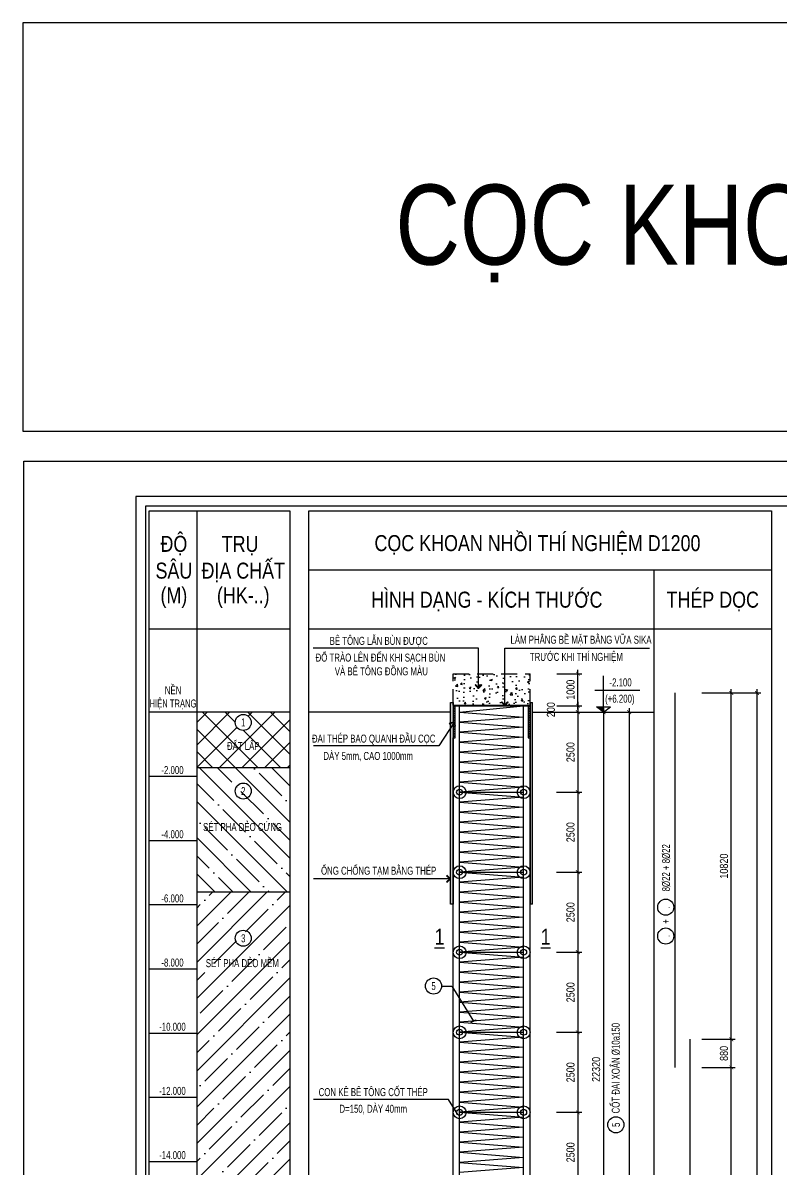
# Model space of a CAD drawing. Extents: x 171424 to 249266, y 74893 to 149166.
# Drawn here: x 193942 to 199862, y 140216 to 149166 of the extents above; entities that cross this region are included whole.
import ezdxf
from ezdxf.enums import TextEntityAlignment as Align

# ---------------------------------------------------------------- set-up
doc = ezdxf.new("R2010")
doc.units = 0
doc.header["$LTSCALE"] = 500
doc.header["$MEASUREMENT"] = 0
doc.header["$PDMODE"] = 3
doc.linetypes.add('HIDDEN', pattern=[0.375, 0.25, -0.125])
doc.layers.get('0').update_dxf_attribs({"linetype": 'CONTINUOUS'})
doc.layers.get('DEFPOINTS').update_dxf_attribs({"linetype": 'CONTINUOUS'})
for name, color, linetype in [('02.CDC.DIM', 1, 'CONTINUOUS'), ('03.CDC.BORDER', 3, 'CONTINUOUS'), ('04.CDC.HIDDEN', 8, 'HIDDEN'), ('05.CDC.STEEL', 4, 'CONTINUOUS'), ('06.CDC.TEXT', 2, 'CONTINUOUS'), ('10.CDC.HATCH', 9, 'CONTINUOUS'), ('11.CDC.NOTE', 8, 'CONTINUOUS'), ('CDC-KHUNGTEN', 7, 'CONTINUOUS'), ('CDC.10.HATCH', 9, 'CONTINUOUS')]:
    doc.layers.add(name, color=color, linetype=linetype)
doc.styles.add('ARIAL', font='arial.ttf', dxfattribs={"width": 0.8})
doc.dimstyles.new('DIM100-25', dxfattribs={"dimtxt": 63, "dimasz": 30, "dimexe": 30, "dimexo": 0, "dimgap": 25, "dimtad": 1, "dimdec": 0, "dimlfac": 4, "dimzin": 0, "dimdsep": 46, "dimtxsty": 'ARIAL', "dimblk": 'ARCHTICK', "dimblk1": 'ARCHTICK', "dimblk2": 'D', "dimcen": 0, "dimdle": 30, "dimclrd": 1, "dimclre": 1, "dimclrt": 2, "dimadec": 0, "dimazin": 0, "dimtfac": 1, "dimtdec": 0, "dimtix": 1, "dimtofl": 0, "dimtmove": 2, "dimatfit": 3, "dimldrblk": 'ARCHTICK', "dimfxl": 1, "dimtolj": 1, "dimtzin": 0, "dimarcsym": 0})

# ---------------------------------------------------------------- blocks, each defined once
blk = doc.blocks.new('_ArchTick')
at = {"color": 0, "linetype": 'ByBlock', "const_width": 0.15}
blk.add_lwpolyline([(-0.5, -0.5), (0.5, 0.5)], dxfattribs=at)
blk = doc.blocks.new('*D1')
at = {"layer": '02.CDC.DIM', "color": 1, "lineweight": -2, "transparency": 16777216}
for p, q in [((199243.9, 143934.2), (199703.6, 143934.2)), ((199673.6, 143964.2), (199673.6, 132429.2)), ((199243.9, 132459.2), (199703.6, 132459.2))]:
    blk.add_line(p, q, dxfattribs=at)
at = {"layer": 'DEFPOINTS', "color": 0, "transparency": 16777216}
for p in [(199243.9, 143934.2), (199243.9, 132459.2), (199673.6, 132459.2)]:
    blk.add_point(p, dxfattribs=at)
at = {"layer": '02.CDC.DIM', "color": 1, "lineweight": -2, "transparency": 16777216, "xscale": 30, "yscale": 30, "zscale": 30}
for p, rotation in [((199673.6, 143934.2), 90), ((199673.6, 132459.2), 270)]:
    blk.add_blockref('_ArchTick', p, dxfattribs=dict(at, rotation=rotation))
at = {"layer": '02.CDC.DIM', "color": 2, "transparency": 16777216, "insert": (199616.4, 138196.7), "char_height": 63, "attachment_point": 5, "rotation": 90, "style": 'ARIAL'}
blk.add_mtext('\\A1;45900', dxfattribs=at)
blk = doc.blocks.new('D')
at = {"layer": '02.CDC.DIM'}
for p, q in [((-50, -50), (50, 50)), ((-86.75, 0), (86.75, 0))]:
    blk.add_line(p, q, dxfattribs=at)
blk = doc.blocks.new('*D4')
at = {"layer": '02.CDC.DIM', "color": 1, "lineweight": -2, "transparency": 16777216}
for p, q in [((199243.9, 141009.2), (199503.6, 141009.2)), ((199473.6, 138494.2), (199473.6, 141039.2)), ((199243.9, 138524.2), (199503.6, 138524.2))]:
    blk.add_line(p, q, dxfattribs=at)
at = {"layer": 'DEFPOINTS', "color": 0, "transparency": 16777216}
for p in [(199243.9, 141009.2), (199473.6, 141009.2), (199243.9, 138524.2)]:
    blk.add_point(p, dxfattribs=at)
at = {"layer": '02.CDC.DIM', "color": 1, "lineweight": -2, "transparency": 16777216, "xscale": 30, "yscale": 30, "zscale": 30}
for p, rotation in [((199473.6, 141009.2), 90), ((199473.6, 138524.2), 270)]:
    blk.add_blockref('_ArchTick', p, dxfattribs=dict(at, rotation=rotation))
at = {"layer": '02.CDC.DIM', "color": 2, "transparency": 16777216, "insert": (199416.4, 139766.7), "char_height": 63, "attachment_point": 5, "rotation": 90, "style": 'ARIAL'}
blk.add_mtext('\\A1;9940', dxfattribs=at)
blk = doc.blocks.new('*D5')
at = {"layer": '02.CDC.DIM', "color": 1, "lineweight": -2, "transparency": 16777216}
for p, q in [((199473.6, 140979.2), (199473.6, 141259.2)), ((199243.9, 141229.2), (199503.6, 141229.2)), ((199243.9, 141009.2), (199503.6, 141009.2))]:
    blk.add_line(p, q, dxfattribs=at)
at = {"layer": 'DEFPOINTS', "color": 0, "transparency": 16777216}
for p in [(199243.9, 141229.2), (199473.6, 141229.2), (199243.9, 141009.2)]:
    blk.add_point(p, dxfattribs=at)
at = {"layer": '02.CDC.DIM', "color": 1, "lineweight": -2, "transparency": 16777216, "xscale": 30, "yscale": 30, "zscale": 30}
for p, rotation in [((199473.6, 141229.2), 90), ((199473.6, 141009.2), 270)]:
    blk.add_blockref('_ArchTick', p, dxfattribs=dict(at, rotation=rotation))
at = {"layer": '02.CDC.DIM', "color": 2, "transparency": 16777216, "insert": (199416.4, 141119.2), "char_height": 63, "attachment_point": 5, "rotation": 90, "style": 'ARIAL'}
blk.add_mtext('\\A1;880', dxfattribs=at)
blk = doc.blocks.new('*D6')
at = {"layer": '02.CDC.DIM', "color": 1, "lineweight": -2, "transparency": 16777216}
for p, q in [((199243.9, 143934.2), (199503.6, 143934.2)), ((199473.6, 141199.2), (199473.6, 143964.2)), ((199243.9, 141229.2), (199503.6, 141229.2))]:
    blk.add_line(p, q, dxfattribs=at)
at = {"layer": 'DEFPOINTS', "color": 0, "transparency": 16777216}
for p in [(199243.9, 143934.2), (199473.6, 143934.2), (199243.9, 141229.2)]:
    blk.add_point(p, dxfattribs=at)
at = {"layer": '02.CDC.DIM', "color": 1, "lineweight": -2, "transparency": 16777216, "xscale": 30, "yscale": 30, "zscale": 30}
for p, rotation in [((199473.6, 143934.2), 90), ((199473.6, 141229.2), 270)]:
    blk.add_blockref('_ArchTick', p, dxfattribs=dict(at, rotation=rotation))
at = {"layer": '02.CDC.DIM', "color": 2, "transparency": 16777216, "insert": (199416.4, 142581.7), "char_height": 63, "attachment_point": 5, "rotation": 90, "style": 'ARIAL'}
blk.add_mtext('\\A1;10820', dxfattribs=at)
blk = doc.blocks.new('*D12')
at = {"layer": '02.CDC.DIM', "color": 1, "lineweight": -2, "transparency": 16777216}
for p, q in [((198275.4, 143804.2), (198275.4, 144114.2)), ((198110.7, 144084.2), (198305.4, 144084.2)), ((198110.7, 143834.2), (198305.4, 143834.2))]:
    blk.add_line(p, q, dxfattribs=at)
at = {"layer": 'DEFPOINTS', "color": 0, "transparency": 16777216}
for p in [(198110.7, 144084.2), (198275.4, 144084.2), (198110.7, 143834.2)]:
    blk.add_point(p, dxfattribs=at)
at = {"layer": '02.CDC.DIM', "color": 1, "lineweight": -2, "transparency": 16777216, "xscale": 30, "yscale": 30, "zscale": 30}
for p, rotation in [((198275.4, 144084.2), 90), ((198275.4, 143834.2), 270)]:
    blk.add_blockref('_ArchTick', p, dxfattribs=dict(at, rotation=rotation))
at = {"layer": '02.CDC.DIM', "color": 2, "transparency": 16777216, "insert": (198218.2, 143959.2), "char_height": 63, "attachment_point": 5, "rotation": 90, "style": 'ARIAL'}
blk.add_mtext('\\A1;1000', dxfattribs=at)
blk = doc.blocks.new('*D14')
at = {"layer": '02.CDC.DIM', "color": 1, "lineweight": -2, "transparency": 16777216}
for p, q in [((198108.2, 143784.2), (198705.4, 143784.2)), ((198675.4, 143814.2), (198675.4, 132304.2)), ((198108.2, 132334.2), (198705.4, 132334.2))]:
    blk.add_line(p, q, dxfattribs=at)
at = {"layer": 'DEFPOINTS', "color": 0, "transparency": 16777216}
for p in [(198108.2, 143784.2), (198108.2, 132334.2), (198675.4, 132334.2)]:
    blk.add_point(p, dxfattribs=at)
at = {"layer": '02.CDC.DIM', "color": 1, "lineweight": -2, "transparency": 16777216, "xscale": 30, "yscale": 30, "zscale": 30}
for p, rotation in [((198675.4, 143784.2), 90), ((198675.4, 132334.2), 270)]:
    blk.add_blockref('_ArchTick', p, dxfattribs=dict(at, rotation=rotation))
at = {"layer": '02.CDC.DIM', "color": 2, "transparency": 16777216, "insert": (198618.2, 138059.2), "char_height": 63, "attachment_point": 5, "rotation": 90, "style": 'ARIAL'}
blk.add_mtext('\\A1;45800', dxfattribs=at)
blk = doc.blocks.new('*D18')
at = {"layer": '02.CDC.DIM', "color": 1, "lineweight": -2, "transparency": 16777216}
for p, q in [((198108.2, 143784.2), (198505.4, 143784.2)), ((198475.4, 143814.2), (198475.4, 138174.3)), ((198108.2, 138204.3), (198505.4, 138204.3))]:
    blk.add_line(p, q, dxfattribs=at)
at = {"layer": 'DEFPOINTS', "color": 0, "transparency": 16777216}
for p in [(198108.2, 143784.2), (198108.2, 138204.3), (198475.4, 138204.3)]:
    blk.add_point(p, dxfattribs=at)
at = {"layer": '02.CDC.DIM', "color": 1, "lineweight": -2, "transparency": 16777216, "xscale": 30, "yscale": 30, "zscale": 30}
for p, rotation in [((198475.4, 143784.2), 90), ((198475.4, 138204.3), 270)]:
    blk.add_blockref('_ArchTick', p, dxfattribs=dict(at, rotation=rotation))
at = {"layer": '02.CDC.DIM', "color": 2, "transparency": 16777216, "insert": (198418.2, 140994.3), "char_height": 63, "attachment_point": 5, "rotation": 90, "style": 'ARIAL'}
blk.add_mtext('\\A1;22320', dxfattribs=at)
blk = doc.blocks.new('*D20')
at = {"layer": '02.CDC.DIM', "color": 1, "lineweight": -2, "transparency": 16777216}
for p, q in [((198110.7, 143834.2), (198305.4, 143834.2)), ((198275.4, 143864.2), (198275.4, 143754.2)), ((198110.7, 143784.2), (198305.4, 143784.2))]:
    blk.add_line(p, q, dxfattribs=at)
at = {"layer": 'DEFPOINTS', "color": 0, "transparency": 16777216}
for p in [(198110.7, 143834.2), (198110.7, 143784.2), (198275.4, 143784.2)]:
    blk.add_point(p, dxfattribs=at)
at = {"layer": '02.CDC.DIM', "color": 1, "lineweight": -2, "transparency": 16777216, "xscale": 30, "yscale": 30, "zscale": 30}
for p, rotation in [((198275.4, 143834.2), 90), ((198275.4, 143784.2), 270)]:
    blk.add_blockref('_ArchTick', p, dxfattribs=dict(at, rotation=rotation))
at = {"layer": '02.CDC.DIM', "color": 2, "transparency": 16777216, "insert": (198065.1, 143803.4), "char_height": 63, "attachment_point": 5, "rotation": 90, "style": 'ARIAL'}
blk.add_mtext('\\A1;200', dxfattribs=at)
blk = doc.blocks.new('*D22')
at = {"layer": '02.CDC.DIM', "color": 1, "lineweight": -2, "transparency": 16777216}
for p, q in [((198108.2, 143784.2), (198305.4, 143784.2)), ((198275.4, 143814.2), (198275.4, 143129.2)), ((198108.2, 143159.2), (198305.4, 143159.2))]:
    blk.add_line(p, q, dxfattribs=at)
at = {"layer": 'DEFPOINTS', "color": 0, "transparency": 16777216}
for p in [(198108.2, 143784.2), (198108.2, 143159.2), (198275.4, 143159.2)]:
    blk.add_point(p, dxfattribs=at)
at = {"layer": '02.CDC.DIM', "color": 1, "lineweight": -2, "transparency": 16777216, "xscale": 30, "yscale": 30, "zscale": 30}
for p, rotation in [((198275.4, 143784.2), 90), ((198275.4, 143159.2), 270)]:
    blk.add_blockref('_ArchTick', p, dxfattribs=dict(at, rotation=rotation))
at = {"layer": '02.CDC.DIM', "color": 2, "transparency": 16777216, "insert": (198218.2, 143471.7), "char_height": 63, "attachment_point": 5, "rotation": 90, "style": 'ARIAL'}
blk.add_mtext('\\A1;2500', dxfattribs=at)
blk = doc.blocks.new('*D23')
at = {"layer": '02.CDC.DIM', "color": 1, "lineweight": -2, "transparency": 16777216}
for p, q in [((198108.2, 143159.2), (198305.4, 143159.2)), ((198275.4, 143189.2), (198275.4, 142504.2)), ((198108.2, 142534.2), (198305.4, 142534.2))]:
    blk.add_line(p, q, dxfattribs=at)
at = {"layer": 'DEFPOINTS', "color": 0, "transparency": 16777216}
for p in [(198108.2, 143159.2), (198108.2, 142534.2), (198275.4, 142534.2)]:
    blk.add_point(p, dxfattribs=at)
at = {"layer": '02.CDC.DIM', "color": 1, "lineweight": -2, "transparency": 16777216, "xscale": 30, "yscale": 30, "zscale": 30}
for p, rotation in [((198275.4, 143159.2), 90), ((198275.4, 142534.2), 270)]:
    blk.add_blockref('_ArchTick', p, dxfattribs=dict(at, rotation=rotation))
at = {"layer": '02.CDC.DIM', "color": 2, "transparency": 16777216, "insert": (198218.2, 142846.7), "char_height": 63, "attachment_point": 5, "rotation": 90, "style": 'ARIAL'}
blk.add_mtext('\\A1;2500', dxfattribs=at)
blk = doc.blocks.new('*D24')
at = {"layer": '02.CDC.DIM', "color": 1, "lineweight": -2, "transparency": 16777216}
for p, q in [((198108.2, 142534.2), (198305.4, 142534.2)), ((198275.4, 142564.2), (198275.4, 141879.2)), ((198108.2, 141909.2), (198305.4, 141909.2))]:
    blk.add_line(p, q, dxfattribs=at)
at = {"layer": 'DEFPOINTS', "color": 0, "transparency": 16777216}
for p in [(198108.2, 142534.2), (198108.2, 141909.2), (198275.4, 141909.2)]:
    blk.add_point(p, dxfattribs=at)
at = {"layer": '02.CDC.DIM', "color": 1, "lineweight": -2, "transparency": 16777216, "xscale": 30, "yscale": 30, "zscale": 30}
for p, rotation in [((198275.4, 142534.2), 90), ((198275.4, 141909.2), 270)]:
    blk.add_blockref('_ArchTick', p, dxfattribs=dict(at, rotation=rotation))
at = {"layer": '02.CDC.DIM', "color": 2, "transparency": 16777216, "insert": (198218.2, 142221.7), "char_height": 63, "attachment_point": 5, "rotation": 90, "style": 'ARIAL'}
blk.add_mtext('\\A1;2500', dxfattribs=at)
blk = doc.blocks.new('*D25')
at = {"layer": '02.CDC.DIM', "color": 1, "lineweight": -2, "transparency": 16777216}
for p, q in [((198108.2, 141909.2), (198305.4, 141909.2)), ((198275.4, 141939.2), (198275.4, 141254.2)), ((198108.2, 141284.2), (198305.4, 141284.2))]:
    blk.add_line(p, q, dxfattribs=at)
at = {"layer": 'DEFPOINTS', "color": 0, "transparency": 16777216}
for p in [(198108.2, 141909.2), (198108.2, 141284.2), (198275.4, 141284.2)]:
    blk.add_point(p, dxfattribs=at)
at = {"layer": '02.CDC.DIM', "color": 1, "lineweight": -2, "transparency": 16777216, "xscale": 30, "yscale": 30, "zscale": 30}
for p, rotation in [((198275.4, 141909.2), 90), ((198275.4, 141284.2), 270)]:
    blk.add_blockref('_ArchTick', p, dxfattribs=dict(at, rotation=rotation))
at = {"layer": '02.CDC.DIM', "color": 2, "transparency": 16777216, "insert": (198218.2, 141596.7), "char_height": 63, "attachment_point": 5, "rotation": 90, "style": 'ARIAL'}
blk.add_mtext('\\A1;2500', dxfattribs=at)
blk = doc.blocks.new('*D26')
at = {"layer": '02.CDC.DIM', "color": 1, "lineweight": -2, "transparency": 16777216}
for p, q in [((198108.2, 141284.2), (198305.4, 141284.2)), ((198275.4, 141314.2), (198275.4, 140629.2)), ((198108.2, 140659.2), (198305.4, 140659.2))]:
    blk.add_line(p, q, dxfattribs=at)
at = {"layer": 'DEFPOINTS', "color": 0, "transparency": 16777216}
for p in [(198108.2, 141284.2), (198108.2, 140659.2), (198275.4, 140659.2)]:
    blk.add_point(p, dxfattribs=at)
at = {"layer": '02.CDC.DIM', "color": 1, "lineweight": -2, "transparency": 16777216, "xscale": 30, "yscale": 30, "zscale": 30}
for p, rotation in [((198275.4, 141284.2), 90), ((198275.4, 140659.2), 270)]:
    blk.add_blockref('_ArchTick', p, dxfattribs=dict(at, rotation=rotation))
at = {"layer": '02.CDC.DIM', "color": 2, "transparency": 16777216, "insert": (198218.2, 140971.7), "char_height": 63, "attachment_point": 5, "rotation": 90, "style": 'ARIAL'}
blk.add_mtext('\\A1;2500', dxfattribs=at)
blk = doc.blocks.new('*D27')
at = {"layer": '02.CDC.DIM', "color": 1, "lineweight": -2, "transparency": 16777216}
for p, q in [((198108.2, 140659.2), (198305.4, 140659.2)), ((198275.4, 140689.2), (198275.4, 140004.2)), ((198108.2, 140034.2), (198305.4, 140034.2))]:
    blk.add_line(p, q, dxfattribs=at)
at = {"layer": 'DEFPOINTS', "color": 0, "transparency": 16777216}
for p in [(198108.2, 140659.2), (198108.2, 140034.2), (198275.4, 140034.2)]:
    blk.add_point(p, dxfattribs=at)
at = {"layer": '02.CDC.DIM', "color": 1, "lineweight": -2, "transparency": 16777216, "xscale": 30, "yscale": 30, "zscale": 30}
for p, rotation in [((198275.4, 140659.2), 90), ((198275.4, 140034.2), 270)]:
    blk.add_blockref('_ArchTick', p, dxfattribs=dict(at, rotation=rotation))
at = {"layer": '02.CDC.DIM', "color": 2, "transparency": 16777216, "insert": (198218.2, 140346.7), "char_height": 63, "attachment_point": 5, "rotation": 90, "style": 'ARIAL'}
blk.add_mtext('\\A1;2500', dxfattribs=at)
blk = doc.blocks.new('KHUNG A1')
at = {"layer": 'CDC-KHUNGTEN'}
blk.add_lwpolyline([(10366.22, 712.17), (10366.22, 1278.17), (9655.22, 1278.17), (9655.22, 712.17)], close=True, dxfattribs=at)
at = {"layer": 'CDC.10.HATCH', "color": 8}
blk.add_lwpolyline([(9652.22, 709.17), (10447.22, 709.17), (10447.22, 1281.17), (9652.22, 1281.17)], close=True, dxfattribs=at)
at = {"layer": 'DEFPOINTS', "color": 1}
blk.add_lwpolyline([(9617.22, 698.17), (9617.22, 1292.17), (10458.22, 1292.17), (10458.22, 698.17), (9617.22, 698.17)], close=True, dxfattribs=at)

msp = doc.modelspace()

# ---------------------------------------------------------------- hatches: boundary and pattern name
at = {"layer": '10.CDC.HATCH'}
h = msp.add_hatch(dxfattribs=at)
h.set_pattern_fill('AR-CONC', color=256, scale=20, style=0)
h.set_pattern_definition([(50, (98510.4, 182547.87), (143.45204, -12.55043), [15, -165]), (355, (98510.4, 182547.87), (-27.75027, 150.43843), [12, -132]), (100.4514, (98522.35, 182546.83), (115.70188, 137.8879), [12.74804, -140.22842]), (46.1842, (98510.4, 182587.87), (213.4482, -33.1038), [22.5, -247.5]), (96.6356, (98528.18, 182585.12), (186.93254, 194.82357), [19.12206, -210.3426]), (351.1842, (98510.4, 182587.87), (186.9324, 194.8237), [18, -198]), (21, (98530.4, 182577.87), (119.38141, -80.52378), [15, -165]), (326, (98530.4, 182577.87), (48.66307, 145.03), [12, -132]), (71.4514, (98540.34, 182571.16), (168.04453, 64.5061), [12.74804, -140.22842]), (37.5, (98510.396, 182547.874), (2.43197, 66.57877), [0, -130.4, 0, -134, 0, -132.5]), (7.5, (98510.396, 182547.874), (52.613907, 78.88234), [0, -76.4, 0, -127.4, 0, -50.5]), (327.5, (98465.796, 182547.874), (106.764487, -4.510974), [0, -50, 0, -156, 0, -207]), (317.5, (98445.8, 182547.87), (116.63723, 20.021), [0, -65, 0, -103.6, 0, -147])])
h.paths.add_polyline_path([(197901.97, 144084.24), (197719.2, 144084.24), (197668.3, 143848.91), (197669.26, 143844.76), (197700.78, 143855.78), (197702.53, 143849.73), (197666.21, 143839.24), (197901.97, 143839.24)])
h.paths.add_polyline_path([(197719.2, 144084.24), (197301.97, 144084.24), (197301.97, 143839.24), (197666.21, 143839.24), (197655.73, 143875.56), (197661.78, 143877.31), (197668.3, 143848.91)])
for points in [[(197301.97, 143859.24), (197281.97, 143859.24), (197281.97, 143839.24), (197281.97, 143834.24), (197281.97, 143584.24), (197281.97, 142284.31), (197301.97, 142284.31)], [(197921.97, 143859.24), (197901.97, 143859.24), (197901.97, 143839.24), (197901.97, 143834.24), (197901.97, 143584.24), (197901.97, 142284.31), (197921.97, 142284.31)]]:
    msp.add_hatch(color=256, dxfattribs=at).paths.add_polyline_path(points)
h = msp.add_hatch(dxfattribs=at)
h.set_pattern_fill('ANSI31', color=256, scale=100, style=0)
h.set_pattern_definition([(45, (80434.747, 136430.644), (-8.8388348, 8.8388348), [])])
h.paths.add_polyline_path([(197316.97, 143784.24), (197316.97, 143834.24), (197301.97, 143834.24), (197301.97, 143584.24), (197316.97, 143584.24)])
h = msp.add_hatch(dxfattribs=at)
h.set_pattern_fill('ANSI31', color=256, scale=100, style=0)
h.set_pattern_definition([(45, (81019.747, 136430.644), (-8.8388348, 8.8388348), [])])
h.paths.add_polyline_path([(197901.97, 143784.24), (197901.97, 143834.24), (197886.97, 143834.24), (197886.97, 143584.24), (197901.97, 143584.24)])
h = msp.add_hatch(dxfattribs=at)
h.set_pattern_fill('ANSI37', color=256, scale=1000, style=0)
h.set_pattern_definition([(45, (112630.39, 5703.99), (-88.38835, 88.38835), []), (135, (112630.39, 5703.99), (-88.38835, -88.38835), [])])
h.paths.add_polyline_path([(196025.95, 143784.24), (195299.49, 143784.24), (195299.49, 143348.9), (196025.95, 143348.9)])
h.paths.add_polyline_path([(195600.22, 143703.58, -1), (195725.22, 143703.58, -1)], flags=16)
h.paths.add_polyline_path([(195642.26, 143656.71), (195683.19, 143656.71), (195683.19, 143750.46), (195642.26, 143750.46)], flags=8)
h.paths.add_polyline_path([(195512.3, 143465.78), (195796.38, 143465.78), (195796.38, 143604.17), (195512.3, 143604.17)], flags=24)
h = msp.add_hatch(dxfattribs=at)
h.set_pattern_fill('ANSI35', color=256, scale=800, angle=90, style=0)
h.set_pattern_definition([(135, (112630.4, 5703.99), (-141.42136, -141.42136), []), (135, (112630.4, 5845.41), (-141.42136, -141.42136), [250, -50, 0, -50])])
h.paths.add_polyline_path([(195299.49, 143348.9), (195299.49, 142378.5), (196025.95, 142378.5), (196025.95, 143348.9)])
h.paths.add_polyline_path([(195630.04, 143121.3), (195695.41, 143121.3), (195695.41, 143215.44), (195630.04, 143215.44)], flags=24)
h.paths.add_polyline_path([(195329.19, 142835), (195984.8, 142835), (195984.8, 142954.01), (195329.19, 142954.01)], flags=24)
h = msp.add_hatch(dxfattribs=at)
h.set_pattern_fill('ANSI35', color=256, scale=800, style=0)
h.set_pattern_definition([(45, (112630.4, 5703.99), (-141.42136, 141.42136), []), (45, (112771.82, 5703.99), (-141.42136, 141.42136), [250, -50, 0, -50])])
h.paths.add_polyline_path([(195299.49, 138271.74), (196025.95, 138271.74), (196025.95, 142378.5), (195299.49, 142378.5)])
h.paths.add_polyline_path([(195629.76, 141969.92), (195695.69, 141969.92), (195695.69, 142065.72), (195629.76, 142065.72)], flags=24)
h.paths.add_polyline_path([(195350.53, 141771.93), (195960.71, 141771.93), (195960.71, 141890.94), (195350.53, 141890.94)], flags=24)

# ---------------------------------------------------------------- linework, layer by layer
at = {"color": 4}
msp.add_lwpolyline([(193942.17, 145979.09), (214967.17, 145979.09), (214967.17, 149166.23), (193942.17, 149166.23)], close=True, dxfattribs=at)
at = {"layer": '03.CDC.BORDER'}
for p, q in [((195299.49, 145355.41), (195299.49, 131255.83)), ((196175.95, 144895.41), (199787.2, 144895.41)), ((198868.69, 144895.41), (198868.69, 131255.83)), ((199787.2, 144895.41), (199787.2, 131255.83)), ((194928.44, 144435.41), (196025.95, 144435.41)), ((196175.95, 144435.41), (199787.2, 144435.41)), ((197281.97, 142284.31), (197281.97, 143859.24)), ((197281.97, 143859.24), (197301.97, 143859.24)), ((197301.97, 143859.24), (197301.97, 142284.31)), ((197301.97, 143839.24), (197901.97, 143839.24)), ((197301.97, 143834.24), (197901.97, 143834.24)), ((197301.97, 143834.24), (197901.97, 143834.24)), ((197901.97, 143859.24), (197921.97, 143859.24)), ((197901.97, 143859.24), (197901.97, 142284.31)), ((197921.97, 142284.31), (197921.97, 143859.24)), ((197921.97, 142284.31), (197921.97, 143859.24)), ((196025.95, 143784.24), (194928.44, 143784.24)), ((197281.97, 143784.24), (196175.95, 143784.24)), ((197921.97, 143784.24), (198868.69, 143784.24)), ((197301.97, 143159.24), (197301.97, 143584.24)), ((197901.97, 143159.24), (197901.97, 143584.24)), ((196025.95, 143348.9), (195299.49, 143348.9)), ((194928.44, 143283.11), (195299.49, 143283.11)), ((197301.97, 142534.24), (197301.97, 143159.24)), ((197901.97, 142534.24), (197901.97, 143159.24)), ((194928.44, 142781.97), (195299.49, 142781.97)), ((197301.97, 141909.24), (197301.97, 142534.24)), ((197901.97, 141909.24), (197901.97, 142534.24)), ((196025.95, 142378.5), (195299.49, 142378.5)), ((194928.44, 142280.83), (195299.49, 142280.83)), ((197301.97, 142284.31), (197281.97, 142284.31)), ((197921.97, 142284.31), (197901.97, 142284.31)), ((197301.97, 141284.24), (197301.97, 141909.24)), ((197901.97, 141284.24), (197901.97, 141909.24)), ((194928.44, 141779.7), (195299.49, 141779.7)), ((194928.44, 141278.56), (195299.49, 141278.56)), ((197301.97, 140659.24), (197301.97, 141284.24)), ((197901.97, 140659.24), (197901.97, 141284.24)), ((194928.44, 140777.42), (195299.49, 140777.42)), ((197301.97, 140034.24), (197301.97, 140659.24)), ((197901.97, 140034.24), (197901.97, 140659.24)), ((194928.44, 140276.29), (195299.49, 140276.29))]:
    msp.add_line(p, q, dxfattribs=at)
for points in [[(194928.44, 145355.41), (196025.95, 145355.41), (196025.95, 131255.83), (194928.44, 131255.83)], [(196175.95, 145355.41), (199787.2, 145355.41), (199787.2, 131255.83), (196175.95, 131255.83)]]:
    msp.add_lwpolyline(points, close=True, dxfattribs=at)
for centre, radius in [((197351.97, 143159.24), 50), ((197851.97, 143159.24), 50), ((197351.97, 143159.24), 23.06), ((197851.97, 143159.24), 23.06), ((197351.97, 142534.24), 50), ((197851.97, 142534.24), 50), ((197351.97, 142534.24), 23.06), ((197851.97, 142534.24), 23.06), ((197351.97, 141909.24), 50), ((197851.97, 141909.24), 50), ((197351.97, 141909.24), 23.06), ((197851.97, 141909.24), 23.06), ((197351.97, 141284.24), 50), ((197851.97, 141284.24), 50), ((197351.97, 141284.24), 23.06), ((197851.97, 141284.24), 23.06), ((197351.97, 140659.24), 50), ((197851.97, 140659.24), 50), ((197351.97, 140659.24), 23.06), ((197851.97, 140659.24), 23.06)]:
    msp.add_circle(centre, radius, dxfattribs=at)
at = {"layer": '04.CDC.HIDDEN'}
for p, q in [((197301.97, 144084.24), (197901.97, 144084.24)), ((197301.97, 143839.24), (197301.97, 144084.24)), ((197901.97, 143839.24), (197901.97, 144084.24))]:
    msp.add_line(p, q, dxfattribs=at)
at = {"layer": '05.CDC.STEEL'}
for p, q in [((199035.52, 141009.24), (199035.52, 143934.24)), ((197351.97, 143159.24), (197351.97, 143834.24)), ((197351.97, 143784.24), (197851.97, 143834.24)), ((197851.97, 143159.24), (197851.97, 143834.24)), ((197851.97, 143745.18), (197351.97, 143706.12)), ((197851.97, 143667.06), (197351.97, 143627.99)), ((197851.97, 143588.93), (197351.97, 143549.87)), ((197851.97, 143510.81), (197351.97, 143471.74)), ((197851.97, 143432.68), (197351.97, 143393.62)), ((197851.97, 143354.56), (197351.97, 143315.49)), ((197851.97, 143276.43), (197351.97, 143237.37)), ((197851.97, 143198.31), (197351.97, 143159.24)), ((197351.97, 143159.24), (197851.97, 143159.24)), ((197351.97, 142534.24), (197351.97, 143159.24)), ((197351.97, 143159.24), (197851.97, 143159.24)), ((197851.97, 143120.18), (197351.97, 143081.12)), ((197851.97, 142534.24), (197851.97, 143159.24)), ((197851.97, 143042.06), (197351.97, 143002.99)), ((197851.97, 142963.93), (197351.97, 142924.87)), ((197851.97, 142885.81), (197351.97, 142846.74)), ((197851.97, 142807.68), (197351.97, 142768.62)), ((197851.97, 142729.56), (197351.97, 142690.49)), ((197851.97, 142651.43), (197351.97, 142612.37)), ((197851.97, 142573.31), (197351.97, 142534.24)), ((197351.97, 142534.24), (197851.97, 142534.24)), ((197351.97, 141909.24), (197351.97, 142534.24)), ((197351.97, 142534.24), (197851.97, 142534.24)), ((197851.97, 142495.18), (197351.97, 142456.12)), ((197851.97, 141909.24), (197851.97, 142534.24)), ((197851.97, 142417.06), (197351.97, 142377.99)), ((197851.97, 142338.93), (197351.97, 142299.87)), ((197851.97, 142260.81), (197351.97, 142221.74)), ((197851.97, 142182.68), (197351.97, 142143.62)), ((197851.97, 142104.56), (197351.97, 142065.49)), ((197851.97, 142026.43), (197351.97, 141987.37)), ((197851.97, 141948.31), (197351.97, 141909.24)), ((197351.97, 141909.24), (197851.97, 141909.24)), ((197351.97, 141284.24), (197351.97, 141909.24)), ((197351.97, 141909.24), (197851.97, 141909.24)), ((197851.97, 141870.18), (197351.97, 141831.12)), ((197851.97, 141284.24), (197851.97, 141909.24)), ((197851.97, 141792.06), (197351.97, 141752.99)), ((197851.97, 141713.93), (197351.97, 141674.87)), ((197851.97, 141635.81), (197351.97, 141596.74)), ((197851.97, 141557.68), (197351.97, 141518.62)), ((197851.97, 141479.56), (197351.97, 141440.49)), ((197851.97, 141401.43), (197351.97, 141362.37)), ((197851.97, 141323.31), (197351.97, 141284.24)), ((197351.97, 141284.24), (197851.97, 141284.24)), ((197351.97, 140659.24), (197351.97, 141284.24)), ((197351.97, 141284.24), (197851.97, 141284.24)), ((197851.97, 141245.18), (197351.97, 141206.12)), ((197851.97, 140659.24), (197851.97, 141284.24)), ((197851.97, 141167.06), (197351.97, 141127.99)), ((199153.18, 138304.24), (199153.18, 141229.24)), ((197851.97, 141088.93), (197351.97, 141049.87)), ((197851.97, 141010.81), (197351.97, 140971.74)), ((197851.97, 140932.68), (197351.97, 140893.62)), ((197851.97, 140854.56), (197351.97, 140815.49)), ((197851.97, 140776.43), (197351.97, 140737.37)), ((197851.97, 140698.31), (197351.97, 140659.24)), ((197351.97, 140659.24), (197851.97, 140659.24)), ((197351.97, 140034.24), (197351.97, 140659.24)), ((197351.97, 140659.24), (197851.97, 140659.24)), ((197851.97, 140620.18), (197351.97, 140581.12)), ((197851.97, 140034.24), (197851.97, 140659.24)), ((197851.97, 140542.06), (197351.97, 140502.99)), ((197851.97, 140463.93), (197351.97, 140424.87)), ((197851.97, 140385.81), (197351.97, 140346.74)), ((197851.97, 140307.68), (197351.97, 140268.62)), ((197851.97, 140229.56), (197351.97, 140190.49))]:
    msp.add_line(p, q, dxfattribs=at)
for points in [[(197301.97, 143584.24), (197316.97, 143584.24), (197316.97, 143834.24), (197301.97, 143834.24)], [(197886.97, 143584.24), (197901.97, 143584.24), (197901.97, 143834.24), (197886.97, 143834.24)]]:
    msp.add_lwpolyline(points, close=True, dxfattribs=at)
at = {"layer": '10.CDC.HATCH'}
for p, q in [((197351.97, 143784.24), (197851.97, 143745.18)), ((197351.97, 143706.12), (197851.97, 143667.06)), ((197351.97, 143627.99), (197851.97, 143588.93)), ((197351.97, 143549.87), (197851.97, 143510.81)), ((197351.97, 143471.74), (197851.97, 143432.68)), ((197351.97, 143393.62), (197851.97, 143354.56)), ((197351.97, 143315.49), (197851.97, 143276.43)), ((197351.97, 143237.37), (197851.97, 143198.31)), ((197351.97, 143159.24), (197851.97, 143120.18)), ((197351.97, 143081.12), (197851.97, 143042.06)), ((197351.97, 143002.99), (197851.97, 142963.93)), ((197351.97, 142924.87), (197851.97, 142885.81)), ((197351.97, 142846.74), (197851.97, 142807.68)), ((197351.97, 142768.62), (197851.97, 142729.56)), ((197351.97, 142690.49), (197851.97, 142651.43)), ((197351.97, 142612.37), (197851.97, 142573.31)), ((197351.97, 142534.24), (197851.97, 142495.18)), ((197351.97, 142456.12), (197851.97, 142417.06)), ((197351.97, 142377.99), (197851.97, 142338.93)), ((197351.97, 142299.87), (197851.97, 142260.81)), ((197351.97, 142221.74), (197851.97, 142182.68)), ((197351.97, 142143.62), (197851.97, 142104.56)), ((197351.97, 142065.49), (197851.97, 142026.43)), ((197351.97, 141987.37), (197851.97, 141948.31)), ((197351.97, 141909.24), (197851.97, 141870.18)), ((197351.97, 141831.12), (197851.97, 141792.06)), ((197351.97, 141752.99), (197851.97, 141713.93)), ((197351.97, 141674.87), (197851.97, 141635.81)), ((197351.97, 141596.74), (197851.97, 141557.68)), ((197351.97, 141518.62), (197851.97, 141479.56)), ((197351.97, 141440.49), (197851.97, 141401.43)), ((197351.97, 141362.37), (197851.97, 141323.31)), ((197351.97, 141284.24), (197851.97, 141245.18)), ((197351.97, 141206.12), (197851.97, 141167.06)), ((197351.97, 141127.99), (197851.97, 141088.93)), ((197351.97, 141049.87), (197851.97, 141010.81)), ((197351.97, 140971.74), (197851.97, 140932.68)), ((197351.97, 140893.62), (197851.97, 140854.56)), ((197351.97, 140815.49), (197851.97, 140776.43)), ((197351.97, 140737.37), (197851.97, 140698.31)), ((197351.97, 140659.24), (197851.97, 140620.18)), ((197351.97, 140581.12), (197851.97, 140542.06)), ((197351.97, 140502.99), (197851.97, 140463.93)), ((197351.97, 140424.87), (197851.97, 140385.81)), ((197351.97, 140346.74), (197851.97, 140307.68)), ((197351.97, 140268.62), (197851.97, 140229.56))]:
    msp.add_line(p, q, dxfattribs=at)
at = {"layer": '11.CDC.NOTE'}
for p, q in [((198475.39, 143784.24), (198475.39, 144068.41)), ((198408.48, 143955.18), (198759.07, 143955.18)), ((198332.76, 143784.24), (198618.02, 143784.24)), ((198475.39, 143784.24), (198421.39, 143825.63)), ((198421.39, 143825.63), (198529.39, 143825.63)), ((198475.39, 143784.24), (198529.39, 143825.63))]:
    msp.add_line(p, q, dxfattribs=at)
for points in [[(197499, 143968.07), (197525.73, 143994.8), (197521.28, 143999.25), (197499, 143974.37), (197476.73, 143999.25), (197472.28, 143994.8), (197499, 143968.07), (197499, 143968.07), (197499, 144284.42), (196209.56, 144284.42)], [(197704.76, 143834.56), (197678.04, 143861.29), (197682.49, 143865.75), (197704.76, 143840.86), (197727.04, 143865.75), (197731.49, 143861.29), (197704.76, 143834.56), (197704.76, 143834.56), (197704.76, 144284.42), (198833.84, 144284.42)], [(197311.81, 143709.75), (197271.1, 143695.53), (197272.05, 143693.19), (197310.83, 143707.43), (197318.01, 143673.79), (197320.35, 143674.73), (197311.81, 143709.75), (197191.03, 143521.08), (196210.47, 143521.08)], [(197281.97, 142482.52), (197255.24, 142509.25), (197250.79, 142504.79), (197275.67, 142482.52), (197250.79, 142460.24), (197255.24, 142455.79), (197281.97, 142482.52), (197281.97, 142482.52), (196210.47, 142482.52)], [(197211.54, 141645.43), (197291.39, 141645.43), (197459.85, 141370.8)], [(197338.77, 140643.36), (197266.43, 140759.95), (196210.47, 140759.95)]]:
    msp.add_lwpolyline(points, dxfattribs=at)
at = {"layer": '11.CDC.NOTE', "const_width": 10}
msp.add_lwpolyline([(197437.86, 141360.54), (197481.85, 141381.05)], dxfattribs=at)
at = {"layer": '11.CDC.NOTE'}
for centre, radius in [((195662.72, 143703.58), 62.5), ((195662.72, 143168.24), 62.5), ((198961.68, 142260.85), 63), ((195662.72, 142018.24), 62.5), ((198961.68, 142035.72), 63), ((197148.54, 141645.43), 63), ((198572.21, 140561.68), 63)]:
    msp.add_circle(centre, radius, dxfattribs=at)
msp.add_solid([(198421.39, 143825.63), (198475.39, 143784.24), (198475.39, 143825.63), (198475.39, 143784.24)], dxfattribs=at)

# ---------------------------------------------------------------- block references
at = {"xscale": 25, "yscale": 25, "zscale": 25}
msp.add_blockref('KHUNG A1', (-46482.15, 113438.58), dxfattribs=at)

# ---------------------------------------------------------------- texts
at = {"layer": '06.CDC.TEXT', "style": 'ARIAL', "width": 0.8}
for s, height, p in [('CỌC KHOAN NHỒI THÍ NGHIỆM D1200 + D1400', 625, (204642.41, 147278.84)), ('ĐỘ', 125, (195120.92, 145035.86)), ('CỌC KHOAN NHỒI THÍ NGHIỆM D1200', 125, (197960.01, 145041.53)), ('TRỤ ', 125, (195657.11, 145035.86)), ('SÂU', 125, (195120.92, 144826.64)), ('ĐỊA CHẤT', 125, (195662.63, 144826.64)), ('(M)', 125, (195120.92, 144634.78)), ('(HK-..)', 125, (195662.63, 144634.78)), ('HÌNH DẠNG - KÍCH THƯỚC', 125, (197564.32, 144599.96)), ('THÉP DỌC', 125, (199328.64, 144599.96)), ('%%U1', 125, (197195.11, 141967.72)), ('%%U1', 125, (198023.96, 141967.72))]:
    msp.add_text(s, height=height, dxfattribs=at).set_placement(p, align=Align.CENTER)
at = {"layer": '06.CDC.TEXT', "style": 'ARIAL'}
for s, width, p in [('BÊ TÔNG LẪN BÙN ĐƯỢC', 0.7, (196337.51, 144309.54)), ('LÀM PHẲNG BỀ MẶT BẰNG VỮA SIKA', 0.7, (197749.25, 144318.41)), ('ĐỔ TRÀO LÊN ĐẾN KHI SẠCH BÙN', 0.7, (196227.75, 144178.98)), ('TRƯỚC KHI THÍ NGHIỆM', 0.7, (197900.51, 144184.35)), ('VÀ BÊ TÔNG ĐỒNG MÀU', 0.7, (196377.66, 144071.69)), ('NỀN', 0.7, (195050.34, 143924.09)), ('(+6.200)', 0.7, (198488.47, 143857.83)), ('HIỆN TRẠNG', 0.68, (194931.1, 143820.48)), ('ĐẤT LẤP', 0.7, (195535.37, 143488.84)), ('ĐAI THÉP BAO QUANH ĐẦU CỌC', 0.7, (196198.98, 143546.21)), ('DÀY 5mm, CAO 1000mm', 0.7, (196288.41, 143410.71)), ('SÉT PHA DẺO CỨNG', 0.7, (195349.03, 142855.9)), ('ỐNG CHỐNG TẠM BẰNG THÉP', 0.7, (196270.04, 142514.66)), ('SÉT PHA DẺO MỀM', 0.7, (195370.37, 141792.83))]:
    msp.add_text(s, height=62.5, dxfattribs=dict(at, width=width)).set_placement(p)
at = {"layer": '06.CDC.TEXT', "style": 'ARIAL', "width": 0.7}
for s, p in [('-2.100', (198608.88, 144016.53)), ('-2.000', (195109.96, 143331.97)), ('-4.000', (195109.96, 142830.84)), ('-6.000', (195109.96, 142329.7)), ('-8.000', (195109.96, 141828.56)), ('-10.000', (195109.96, 141327.43)), ('-12.000', (195109.96, 140826.29)), ('-14.000', (195109.96, 140325.15))]:
    msp.add_text(s, height=62.5, dxfattribs=at).set_placement(p, align=Align.MIDDLE)
for s, p in [('1', (195662.72, 143703.58)), ('2', (195662.72, 143168.24)), ('3', (195662.72, 142018.24)), ('5', (197148.54, 141645.43)), ('CON KÊ BÊ TÔNG CỐT THÉP', (196677.5, 140817.1)), ('D=150, DÀY 40mm', (196677.5, 140686.97))]:
    msp.add_text(s, height=62.5, dxfattribs=at).set_placement(p, align=Align.MIDDLE_CENTER)
msp.add_text('8%%C22 + 8%%C22', height=62.5, rotation=90, dxfattribs=at).set_placement((198963.39, 142569.01), align=Align.MIDDLE)
for s, p in [('.', (198961.68, 142260.85)), ('+', (198961.68, 142148.62)), ('.', (198961.68, 142035.72)), ('5', (198572.21, 140561.68))]:
    msp.add_text(s, height=62.5, rotation=90, dxfattribs=at).set_placement(p, align=Align.MIDDLE_CENTER)
msp.add_text('CỐT ĐAI XOẮN %%C10a150', height=62.5, rotation=90, dxfattribs=at).set_placement((198602.19, 140650.67))

# ---------------------------------------------------------------- dimensions: what is measured, and where the dimension line sits
at = {"layer": '02.CDC.DIM'}
for base, p1, p2, angle, picture, middle in [((198275.39, 144084.24), (198110.72, 143834.24), (198110.72, 144084.24), 270, '*D12', (198218.22, 143959.24)), ((199673.58, 132459.24), (199243.93, 143934.24), (199243.93, 132459.24), 270, '*D1', (199616.41, 138196.74)), ((199473.58, 143934.24), (199243.93, 141229.24), (199243.93, 143934.24), 270, '*D6', (199416.41, 142581.74)), ((198675.39, 132334.24), (198108.21, 143784.24), (198108.21, 132334.24), 270, '*D14', (198618.22, 138059.24)), ((198475.39, 138204.29), (198108.21, 143784.24), (198108.21, 138204.29), 270, '*D18', (198418.2, 140994.26)), ((198275.39, 143159.24), (198108.21, 143784.24), (198108.21, 143159.24), 90, '*D22', (198218.22, 143471.74)), ((198275.39, 142534.24), (198108.21, 143159.24), (198108.21, 142534.24), 90, '*D23', (198218.22, 142846.74)), ((198275.39, 141909.24), (198108.21, 142534.24), (198108.21, 141909.24), 90, '*D24', (198218.22, 142221.74)), ((198275.39, 141284.24), (198108.21, 141909.24), (198108.21, 141284.24), 90, '*D25', (198218.22, 141596.74)), ((198275.39, 140659.24), (198108.21, 141284.24), (198108.21, 140659.24), 90, '*D26', (198218.22, 140971.74)), ((199473.58, 141229.24), (199243.93, 141009.24), (199243.93, 141229.24), 270, '*D5', (199416.41, 141119.24)), ((199473.58, 141009.24), (199243.93, 138524.24), (199243.93, 141009.24), 270, '*D4', (199416.41, 139766.74)), ((198275.39, 140034.24), (198108.21, 140659.24), (198108.21, 140034.24), 90, '*D27', (198218.22, 140346.74))]:
    dim = msp.add_linear_dim(base=base, p1=p1, p2=p2, angle=angle, dimstyle='DIM100-25', dxfattribs=at)
    dim.commit()
    dim.dimension.update_dxf_attribs({"geometry": picture, "text_midpoint": middle})
dim = msp.add_linear_dim(base=(198275.39, 143784.24), p1=(198110.72, 143834.24), p2=(198110.72, 143784.24), angle=90, dimstyle='DIM100-25', dxfattribs=at)
dim.commit()
dim.dimension.update_dxf_attribs({"geometry": '*D20', "text_midpoint": (198065.12, 143803.44), "dimtype": 160})

doc.saveas('drawing.dxf')
